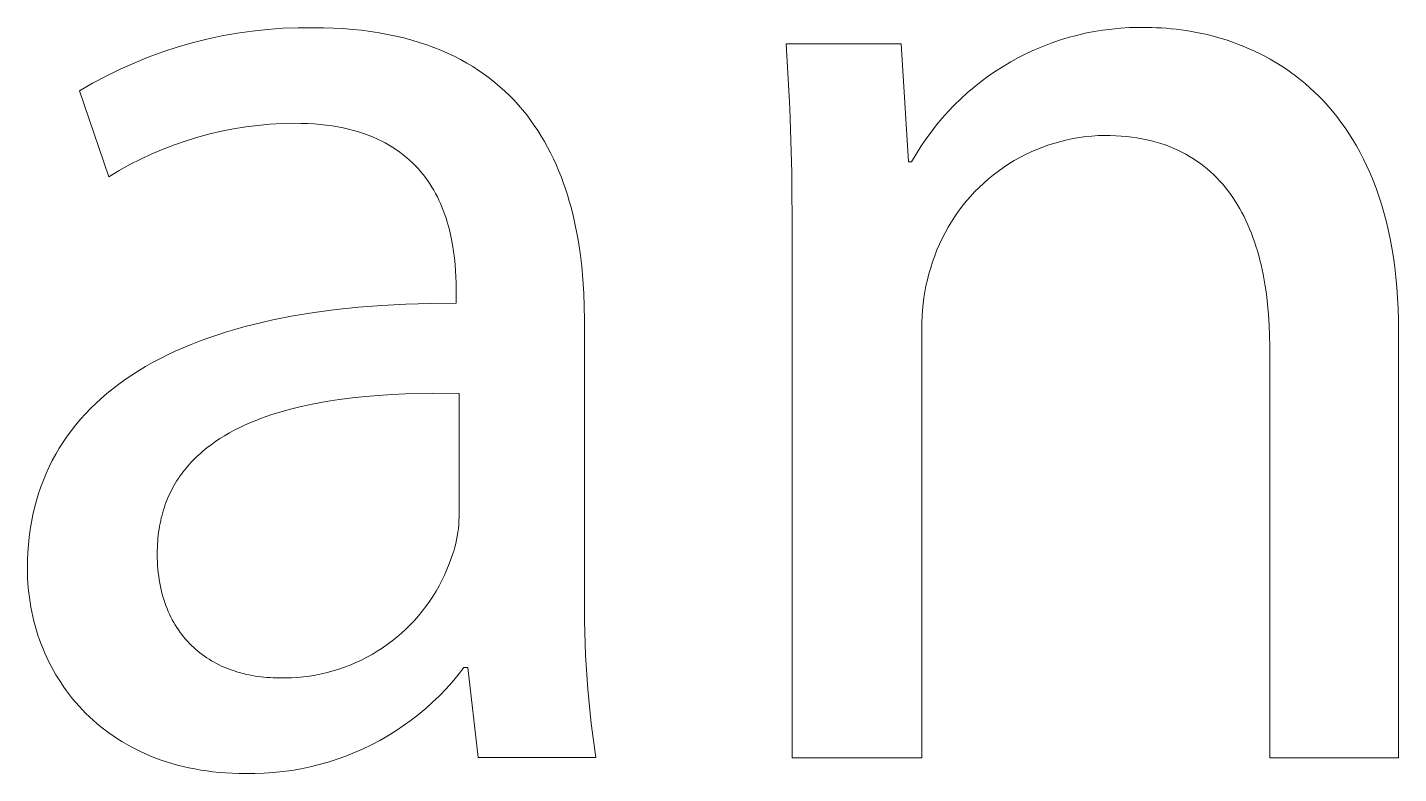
# Model space of a CAD drawing. Header units: millimetres. Extents: x -1480 to 5249, y -840 to 3860.
# Drawn here: x 3954.3 to 4017, y -728.4 to -694.3 of the extents above; entities that cross this region are included whole.
import ezdxf

# ---------------------------------------------------------------- set-up
doc = ezdxf.new("R2010")
doc.units = ezdxf.units.MM
doc.header["$MEASUREMENT"] = 0
doc.layers.add('Domyślny', color=7, linetype='Continuous', true_color=0x000000)

msp = doc.modelspace()

# ---------------------------------------------------------------- linework, layer by layer
at = {"layer": 'Domyślny', "color": 18, "lineweight": 15, "true_color": 0x000000}
for p, q in [((3962.52, -694.798), (3963.206, -694.65)), ((3963.206, -694.65), (3963.898, -694.527)), ((3963.898, -694.527), (3964.593, -694.427)), ((3964.593, -694.427), (3965.291, -694.351)), ((3965.291, -694.351), (3965.991, -694.3)), ((3965.991, -694.3), (3966.693, -694.273)), ((3966.693, -694.273), (3967.395, -694.271)), ((3967.395, -694.271), (3967.856, -694.276)), ((3967.856, -694.276), (3968.306, -694.29)), ((3968.306, -694.29), (3968.745, -694.315)), ((3968.745, -694.315), (3969.174, -694.349)), ((3969.174, -694.349), (3969.592, -694.392)), ((3969.592, -694.392), (3969.999, -694.444)), ((3969.999, -694.444), (3970.397, -694.506)), ((3970.397, -694.506), (3970.784, -694.576)), ((3970.784, -694.576), (3971.161, -694.655)), ((3971.161, -694.655), (3971.528, -694.742)), ((3971.528, -694.742), (3971.885, -694.838)), ((4001.51, -694.846), (4001.9, -694.727)), ((4001.9, -694.727), (4002.293, -694.621)), ((4002.293, -694.621), (4002.69, -694.528)), ((4002.69, -694.528), (4003.09, -694.449)), ((4003.09, -694.449), (4003.492, -694.384)), ((4003.492, -694.384), (4003.896, -694.332)), ((4003.896, -694.332), (4004.301, -694.295)), ((4004.301, -694.295), (4004.708, -694.27)), ((4004.708, -694.27), (4005.115, -694.26)), ((4005.115, -694.26), (4005.523, -694.264)), ((4005.523, -694.264), (4005.735, -694.266)), ((4005.735, -694.266), (4005.952, -694.272)), ((4005.952, -694.272), (4006.171, -694.282)), ((4006.171, -694.282), (4006.394, -694.297)), ((4006.394, -694.297), (4006.619, -694.316)), ((4006.619, -694.316), (4006.847, -694.34)), ((4006.847, -694.34), (4007.077, -694.369)), ((4007.077, -694.369), (4007.309, -694.402)), ((4007.309, -694.402), (4007.544, -694.441)), ((4007.544, -694.441), (4007.78, -694.484)), ((4007.78, -694.484), (4008.017, -694.533)), ((4008.017, -694.533), (4008.256, -694.588)), ((4008.256, -694.588), (4008.495, -694.648)), ((4008.495, -694.648), (4008.736, -694.713)), ((4008.736, -694.713), (4008.977, -694.784)), ((3959.837, -695.622), (3960.497, -695.382)), ((3960.497, -695.382), (3961.164, -695.164)), ((3961.164, -695.164), (3961.839, -694.969)), ((3961.839, -694.969), (3962.52, -694.798)), ((3971.885, -694.838), (3972.233, -694.942)), ((3972.233, -694.942), (3972.571, -695.054)), ((3972.571, -695.054), (3972.899, -695.174)), ((3972.899, -695.174), (3973.218, -695.302)), ((3973.218, -695.302), (3973.528, -695.437)), ((3989.173, -697.951), (3989.01, -695.003)), ((3989.01, -695.003), (3994.275, -695.003)), ((3994.275, -695.003), (3994.611, -700.403)), ((4000, -695.453), (4000.369, -695.282)), ((4000.369, -695.282), (4000.745, -695.124)), ((4000.745, -695.124), (4001.125, -694.978)), ((4001.125, -694.978), (4001.51, -694.846)), ((4008.977, -694.784), (4009.218, -694.862)), ((4009.218, -694.862), (4009.46, -694.945)), ((4009.46, -694.945), (4009.702, -695.035)), ((4009.702, -695.035), (4009.943, -695.131)), ((4009.943, -695.131), (4010.184, -695.233)), ((4010.184, -695.233), (4010.424, -695.342)), ((4010.424, -695.342), (4010.663, -695.458)), ((3958.545, -696.172), (3959.186, -695.886)), ((3959.186, -695.886), (3959.837, -695.622)), ((3973.528, -695.437), (3973.829, -695.58)), ((3973.829, -695.58), (3974.12, -695.729)), ((3974.12, -695.729), (3974.403, -695.886)), ((3974.403, -695.886), (3974.677, -696.05)), ((3998.928, -696.039), (3999.278, -695.832)), ((3999.278, -695.832), (3999.636, -695.636)), ((3999.636, -695.636), (4000, -695.453)), ((4010.663, -695.458), (4010.902, -695.58)), ((4010.902, -695.58), (4011.138, -695.71)), ((4011.138, -695.71), (4011.374, -695.847)), ((4011.374, -695.847), (4011.607, -695.991)), ((4011.607, -695.991), (4011.839, -696.142)), ((3957.294, -696.81), (3957.914, -696.48)), ((3957.914, -696.48), (3958.545, -696.172)), ((3974.677, -696.05), (3974.942, -696.22)), ((3974.942, -696.22), (3975.199, -696.398)), ((3975.199, -696.398), (3975.447, -696.581)), ((3975.447, -696.581), (3975.687, -696.771)), ((3997.922, -696.732), (3998.249, -696.489)), ((3998.249, -696.489), (3998.585, -696.259)), ((3998.585, -696.259), (3998.928, -696.039)), ((4011.839, -696.142), (4012.068, -696.301)), ((4012.068, -696.301), (4012.295, -696.467)), ((4012.295, -696.467), (4012.519, -696.642)), ((4012.519, -696.642), (4012.74, -696.824)), ((3956.685, -697.161), (3957.294, -696.81)), ((3958.03, -701.082), (3956.685, -697.161)), ((3975.687, -696.771), (3975.919, -696.967)), ((3975.919, -696.967), (3976.143, -697.168)), ((3976.143, -697.168), (3976.358, -697.376)), ((3996.991, -697.523), (3997.292, -697.249)), ((3997.292, -697.249), (3997.603, -696.985)), ((3997.603, -696.985), (3997.922, -696.732)), ((4012.74, -696.824), (4012.958, -697.014)), ((4012.958, -697.014), (4013.173, -697.213)), ((4013.173, -697.213), (4013.385, -697.419)), ((3976.358, -697.376), (3976.566, -697.589)), ((3976.566, -697.589), (3976.766, -697.807)), ((3976.766, -697.807), (3976.958, -698.031)), ((3996.418, -698.101), (3996.699, -697.807)), ((3996.699, -697.807), (3996.991, -697.523)), ((4013.385, -697.419), (4013.592, -697.634)), ((4013.592, -697.634), (4013.796, -697.858)), ((4013.796, -697.858), (4013.996, -698.09)), ((3976.958, -698.031), (3977.143, -698.26)), ((3977.143, -698.26), (3977.321, -698.494)), ((3977.321, -698.494), (3977.491, -698.733)), ((3989.263, -700.901), (3989.173, -697.951)), ((3995.885, -698.717), (3996.146, -698.405)), ((3996.146, -698.405), (3996.418, -698.101)), ((4013.996, -698.09), (4014.191, -698.332)), ((4014.191, -698.332), (4014.381, -698.582)), ((3962.646, -699.127), (3962.106, -699.272)), ((3963.191, -699), (3962.646, -699.127)), ((3963.74, -698.893), (3963.191, -699)), ((3964.292, -698.804), (3963.74, -698.893)), ((3964.847, -698.734), (3964.292, -698.804)), ((3965.404, -698.683), (3964.847, -698.734)), ((3965.962, -698.652), (3965.404, -698.683)), ((3966.521, -698.64), (3965.962, -698.652)), ((3966.829, -698.643), (3966.521, -698.64)), ((3967.128, -698.654), (3966.829, -698.643)), ((3967.419, -698.671), (3967.128, -698.654)), ((3967.701, -698.695), (3967.419, -698.671)), ((3967.975, -698.725), (3967.701, -698.695)), ((3968.241, -698.762), (3967.975, -698.725)), ((3968.499, -698.805), (3968.241, -698.762)), ((3968.75, -698.854), (3968.499, -698.805)), ((3968.992, -698.909), (3968.75, -698.854)), ((3969.227, -698.969), (3968.992, -698.909)), ((3969.455, -699.035), (3969.227, -698.969)), ((3969.675, -699.106), (3969.455, -699.035)), ((3969.888, -699.182), (3969.675, -699.106)), ((3977.491, -698.733), (3977.654, -698.976)), ((3977.654, -698.976), (3977.81, -699.224)), ((3995.395, -699.368), (3995.634, -699.039)), ((3995.634, -699.039), (3995.885, -698.717)), ((4014.381, -698.582), (4014.567, -698.841)), ((4014.567, -698.841), (4014.748, -699.11)), ((4014.748, -699.11), (4014.923, -699.388)), ((3961.043, -699.618), (3960.521, -699.818)), ((3961.572, -699.436), (3961.043, -699.618)), ((3962.106, -699.272), (3961.572, -699.436)), ((3970.093, -699.264), (3969.888, -699.182)), ((3970.292, -699.35), (3970.093, -699.264)), ((3970.484, -699.441), (3970.292, -699.35)), ((3970.669, -699.537), (3970.484, -699.441)), ((3970.848, -699.637), (3970.669, -699.537)), ((3971.019, -699.741), (3970.848, -699.637)), ((3971.185, -699.849), (3971.019, -699.741)), ((3977.81, -699.224), (3977.959, -699.476)), ((3977.959, -699.476), (3978.101, -699.732)), ((3978.101, -699.732), (3978.237, -699.992)), ((3994.95, -700.051), (3995.167, -699.706)), ((3995.167, -699.706), (3995.395, -699.368)), ((4000.745, -699.725), (4000.476, -699.831)), ((4001.018, -699.629), (4000.745, -699.725)), ((4001.293, -699.541), (4001.018, -699.629)), ((4001.572, -699.464), (4001.293, -699.541)), ((4001.853, -699.396), (4001.572, -699.464)), ((4002.136, -699.337), (4001.853, -699.396)), ((4002.421, -699.289), (4002.136, -699.337)), ((4002.708, -699.25), (4002.421, -699.289)), ((4002.996, -699.221), (4002.708, -699.25)), ((4003.284, -699.202), (4002.996, -699.221)), ((4003.573, -699.193), (4003.284, -699.202)), ((4003.832, -699.196), (4003.573, -699.193)), ((4004.086, -699.206), (4003.832, -699.196)), ((4004.334, -699.221), (4004.086, -699.206)), ((4004.577, -699.243), (4004.334, -699.221)), ((4004.816, -699.271), (4004.577, -699.243)), ((4005.049, -699.305), (4004.816, -699.271)), ((4005.277, -699.345), (4005.049, -699.305)), ((4005.499, -699.391), (4005.277, -699.345)), ((4005.717, -699.443), (4005.499, -699.391)), ((4005.93, -699.5), (4005.717, -699.443)), ((4006.139, -699.563), (4005.93, -699.5)), ((4006.342, -699.631), (4006.139, -699.563)), ((4006.54, -699.705), (4006.342, -699.631)), ((4006.734, -699.784), (4006.54, -699.705)), ((4006.923, -699.868), (4006.734, -699.784)), ((4014.923, -699.388), (4015.093, -699.675)), ((4015.093, -699.675), (4015.258, -699.972)), ((3959.498, -700.272), (3959, -700.525)), ((3960.006, -700.036), (3959.498, -700.272)), ((3960.521, -699.818), (3960.006, -700.036)), ((3971.344, -699.962), (3971.185, -699.849)), ((3971.497, -700.077), (3971.344, -699.962)), ((3971.644, -700.197), (3971.497, -700.077)), ((3971.785, -700.32), (3971.644, -700.197)), ((3971.92, -700.446), (3971.785, -700.32)), ((3978.237, -699.992), (3978.366, -700.256)), ((3978.366, -700.256), (3978.488, -700.524)), ((3994.611, -700.403), (3994.746, -700.403)), ((3994.746, -700.403), (3994.95, -700.051)), ((3999.441, -700.345), (3999.194, -700.496)), ((3999.693, -700.204), (3999.441, -700.345)), ((3999.95, -700.071), (3999.693, -700.204)), ((4000.211, -699.946), (3999.95, -700.071)), ((4000.476, -699.831), (4000.211, -699.946)), ((4007.107, -699.958), (4006.923, -699.868)), ((4007.286, -700.053), (4007.107, -699.958)), ((4007.461, -700.153), (4007.286, -700.053)), ((4007.631, -700.257), (4007.461, -700.153)), ((4007.797, -700.367), (4007.631, -700.257)), ((4007.958, -700.482), (4007.797, -700.367)), ((4015.258, -699.972), (4015.416, -700.279)), ((4015.416, -700.279), (4015.568, -700.595)), ((3958.51, -700.795), (3958.03, -701.082)), ((3959, -700.525), (3958.51, -700.795)), ((3972.05, -700.575), (3971.92, -700.446)), ((3972.174, -700.707), (3972.05, -700.575)), ((3972.292, -700.842), (3972.174, -700.707)), ((3972.405, -700.98), (3972.292, -700.842)), ((3972.513, -701.12), (3972.405, -700.98)), ((3978.488, -700.524), (3978.604, -700.795)), ((3978.604, -700.795), (3978.714, -701.07)), ((3989.279, -703.853), (3989.263, -700.901)), ((3998.486, -700.997), (3998.262, -701.18)), ((3998.716, -700.822), (3998.486, -700.997)), ((3998.952, -700.655), (3998.716, -700.822)), ((3999.194, -700.496), (3998.952, -700.655)), ((4008.114, -700.601), (4007.958, -700.482)), ((4008.266, -700.725), (4008.114, -700.601)), ((4008.414, -700.853), (4008.266, -700.725)), ((4008.557, -700.986), (4008.414, -700.853)), ((4008.696, -701.123), (4008.557, -700.986)), ((4015.568, -700.595), (4015.714, -700.922)), ((4015.714, -700.922), (4015.854, -701.259)), ((3972.616, -701.262), (3972.513, -701.12)), ((3972.714, -701.407), (3972.616, -701.262)), ((3972.807, -701.553), (3972.714, -701.407)), ((3972.895, -701.701), (3972.807, -701.553)), ((3978.714, -701.07), (3978.818, -701.347)), ((3978.818, -701.347), (3978.915, -701.628)), ((3978.915, -701.628), (3979.007, -701.912)), ((3997.833, -701.568), (3997.629, -701.773)), ((3998.044, -701.37), (3997.833, -701.568)), ((3998.262, -701.18), (3998.044, -701.37)), ((4008.831, -701.265), (4008.696, -701.123)), ((4008.961, -701.411), (4008.831, -701.265)), ((4009.087, -701.561), (4008.961, -701.411)), ((4009.209, -701.715), (4009.087, -701.561)), ((4015.854, -701.259), (4015.987, -701.606)), ((4015.987, -701.606), (4016.112, -701.963)), ((3972.978, -701.851), (3972.895, -701.701)), ((3973.057, -702.003), (3972.978, -701.851)), ((3973.132, -702.155), (3973.057, -702.003)), ((3973.202, -702.309), (3973.132, -702.155)), ((3979.007, -701.912), (3979.093, -702.198)), ((3979.093, -702.198), (3979.174, -702.487)), ((3997.243, -702.203), (3997.061, -702.428)), ((3997.433, -701.985), (3997.243, -702.203)), ((3997.629, -701.773), (3997.433, -701.985)), ((4009.327, -701.874), (4009.209, -701.715)), ((4009.441, -702.036), (4009.327, -701.874)), ((4009.55, -702.202), (4009.441, -702.036)), ((4009.656, -702.372), (4009.55, -702.202)), ((4016.112, -701.963), (4016.231, -702.331)), ((3973.268, -702.464), (3973.202, -702.309)), ((3973.33, -702.62), (3973.268, -702.464)), ((3973.389, -702.776), (3973.33, -702.62)), ((3973.443, -702.933), (3973.389, -702.776)), ((3973.494, -703.09), (3973.443, -702.933)), ((3979.174, -702.487), (3979.248, -702.778)), ((3979.248, -702.778), (3979.318, -703.071)), ((3996.722, -702.896), (3996.564, -703.138)), ((3996.887, -702.659), (3996.722, -702.896)), ((3997.061, -702.428), (3996.887, -702.659)), ((4009.757, -702.545), (4009.656, -702.372)), ((4009.855, -702.722), (4009.757, -702.545)), ((4009.948, -702.903), (4009.855, -702.722)), ((4010.038, -703.087), (4009.948, -702.903)), ((4016.231, -702.331), (4016.342, -702.71)), ((4016.342, -702.71), (4016.445, -703.099)), ((3973.541, -703.248), (3973.494, -703.09)), ((3973.584, -703.405), (3973.541, -703.248)), ((3973.625, -703.562), (3973.584, -703.405)), ((3979.318, -703.071), (3979.382, -703.366)), ((3979.382, -703.366), (3979.441, -703.663)), ((3996.415, -703.386), (3996.274, -703.639)), ((3996.564, -703.138), (3996.415, -703.386)), ((4010.124, -703.274), (4010.038, -703.087)), ((4010.206, -703.465), (4010.124, -703.274)), ((4010.284, -703.659), (4010.206, -703.465)), ((4016.445, -703.099), (4016.541, -703.499)), ((4016.541, -703.499), (4016.628, -703.911)), ((3973.662, -703.72), (3973.625, -703.562)), ((3973.696, -703.876), (3973.662, -703.72)), ((3973.755, -704.187), (3973.696, -703.876)), ((3973.803, -704.495), (3973.755, -704.187)), ((3979.441, -703.663), (3979.494, -703.962)), ((3979.494, -703.962), (3979.587, -704.565)), ((3989.279, -727.626), (3989.279, -703.853)), ((3996.019, -704.158), (3995.905, -704.424)), ((3996.142, -703.896), (3996.019, -704.158)), ((3996.274, -703.639), (3996.142, -703.896)), ((4010.358, -703.856), (4010.284, -703.659)), ((4010.429, -704.057), (4010.358, -703.856)), ((4010.496, -704.26), (4010.429, -704.057)), ((4016.628, -703.911), (4016.707, -704.333)), ((3973.841, -704.798), (3973.803, -704.495)), ((3973.87, -705.094), (3973.841, -704.798)), ((3979.587, -704.565), (3979.661, -705.172)), ((3995.801, -704.693), (3995.705, -704.966)), ((3995.905, -704.424), (3995.801, -704.693)), ((4010.56, -704.466), (4010.496, -704.26)), ((4010.62, -704.675), (4010.56, -704.466)), ((4010.676, -704.886), (4010.62, -704.675)), ((4016.707, -704.333), (4016.778, -704.767)), ((4016.778, -704.767), (4016.84, -705.213)), ((3973.891, -705.383), (3973.87, -705.094)), ((3973.905, -705.662), (3973.891, -705.383)), ((3979.661, -705.172), (3979.717, -705.783)), ((3995.619, -705.243), (3995.539, -705.513)), ((3995.705, -704.966), (3995.619, -705.243)), ((4010.729, -705.101), (4010.676, -704.886)), ((4010.778, -705.318), (4010.729, -705.101)), ((4010.824, -705.537), (4010.778, -705.318)), ((4016.84, -705.213), (4016.893, -705.67)), ((3973.913, -705.932), (3973.905, -705.662)), ((3973.915, -706.19), (3973.913, -705.932)), ((3979.717, -705.783), (3979.756, -706.396)), ((3995.404, -706.06), (3995.35, -706.337)), ((3995.467, -705.785), (3995.404, -706.06)), ((3995.539, -705.513), (3995.467, -705.785)), ((4010.905, -705.983), (4010.824, -705.537)), ((4010.973, -706.438), (4010.905, -705.983)), ((4016.893, -705.67), (4016.937, -706.138)), ((3973.915, -706.862), (3973.915, -706.19)), ((3979.756, -706.396), (3979.778, -707.01)), ((3995.305, -706.615), (3995.269, -706.895)), ((3995.35, -706.337), (3995.305, -706.615)), ((4011.028, -706.902), (4010.973, -706.438)), ((4016.937, -706.138), (4016.971, -706.619)), ((4016.971, -706.619), (4016.996, -707.111)), ((3966.468, -707.44), (3967.43, -707.282)), ((3967.43, -707.282), (3968.427, -707.149)), ((3968.427, -707.149), (3969.458, -707.041)), ((3969.458, -707.041), (3970.522, -706.959)), ((3970.522, -706.959), (3971.62, -706.901)), ((3971.62, -706.901), (3972.751, -706.869)), ((3972.751, -706.869), (3973.915, -706.862)), ((3979.778, -707.01), (3979.785, -707.624)), ((3995.243, -707.176), (3995.225, -707.457)), ((3995.269, -706.895), (3995.243, -707.176)), ((4011.071, -707.373), (4011.028, -706.902)), ((4016.996, -707.111), (4017.011, -707.616)), ((3963.789, -708.06), (3964.213, -707.941)), ((3964.213, -707.941), (3964.647, -707.829)), ((3964.647, -707.829), (3965.54, -707.622)), ((3965.54, -707.622), (3966.468, -707.44)), ((3979.785, -707.624), (3979.785, -719.813)), ((3995.225, -707.457), (3995.216, -707.739)), ((3995.216, -707.739), (3995.216, -708.021)), ((4011.1, -707.851), (4011.071, -707.373)), ((4011.118, -708.336), (4011.1, -707.851)), ((4017.011, -707.616), (4017.016, -708.133)), ((3962.179, -708.595), (3962.568, -708.452)), ((3962.568, -708.452), (3962.966, -708.315)), ((3962.966, -708.315), (3963.373, -708.185)), ((3963.373, -708.185), (3963.789, -708.06)), ((3995.216, -708.021), (3995.216, -727.626)), ((4011.124, -708.827), (4011.118, -708.336)), ((4017.016, -708.133), (4017.016, -727.626)), ((3960.712, -709.225), (3961.065, -709.058)), ((3961.065, -709.058), (3961.427, -708.898)), ((3961.427, -708.898), (3961.798, -708.743)), ((3961.798, -708.743), (3962.179, -708.595)), ((4011.124, -727.626), (4011.124, -708.827)), ((3959.391, -709.949), (3959.707, -709.759)), ((3959.707, -709.759), (3960.033, -709.575)), ((3960.033, -709.575), (3960.368, -709.397)), ((3960.368, -709.397), (3960.712, -709.225)), ((3958.497, -710.553), (3958.786, -710.346)), ((3958.786, -710.346), (3959.084, -710.144)), ((3959.084, -710.144), (3959.391, -709.949)), ((3957.687, -711.209), (3957.947, -710.985)), ((3957.947, -710.985), (3958.217, -710.766)), ((3958.217, -710.766), (3958.497, -710.553)), ((3970.371, -711.07), (3969.764, -711.121)), ((3970.983, -711.03), (3970.371, -711.07)), ((3971.598, -711.002), (3970.983, -711.03)), ((3972.828, -710.976), (3971.598, -711.002)), ((3974.05, -710.985), (3972.828, -710.976)), ((3974.05, -716.631), (3974.05, -710.985)), ((3956.961, -711.916), (3957.193, -711.675)), ((3957.193, -711.675), (3957.435, -711.439)), ((3957.435, -711.439), (3957.687, -711.209)), ((3966.837, -711.578), (3966.285, -711.715)), ((3967.403, -711.457), (3966.837, -711.578)), ((3967.979, -711.352), (3967.403, -711.457)), ((3968.566, -711.261), (3967.979, -711.352)), ((3969.161, -711.185), (3968.566, -711.261)), ((3969.764, -711.121), (3969.161, -711.185)), ((3956.525, -712.416), (3956.738, -712.163)), ((3956.738, -712.163), (3956.961, -711.916)), ((3964.475, -712.33), (3964.235, -712.437)), ((3964.721, -712.229), (3964.475, -712.33)), ((3964.971, -712.132), (3964.721, -712.229)), ((3965.225, -712.039), (3964.971, -712.132)), ((3965.484, -711.952), (3965.225, -712.039)), ((3965.747, -711.868), (3965.484, -711.952)), ((3966.014, -711.789), (3965.747, -711.868)), ((3966.285, -711.715), (3966.014, -711.789)), ((3955.943, -713.207), (3956.127, -712.938)), ((3956.127, -712.938), (3956.321, -712.674)), ((3956.321, -712.674), (3956.525, -712.416)), ((3963.327, -712.912), (3963.114, -713.044)), ((3963.546, -712.786), (3963.327, -712.912)), ((3963.77, -712.664), (3963.546, -712.786)), ((3964, -712.548), (3963.77, -712.664)), ((3964.235, -712.437), (3964, -712.548)), ((3955.603, -713.763), (3955.768, -713.482)), ((3955.768, -713.482), (3955.943, -713.207)), ((3962.418, -713.548), (3962.325, -713.626)), ((3962.513, -713.472), (3962.418, -713.548)), ((3962.707, -713.324), (3962.513, -713.472)), ((3962.908, -713.181), (3962.707, -713.324)), ((3963.114, -713.044), (3962.908, -713.181)), ((3955.302, -714.34), (3955.448, -714.049)), ((3955.448, -714.049), (3955.603, -713.763)), ((3961.724, -714.21), (3961.645, -714.299)), ((3961.805, -714.122), (3961.724, -714.21)), ((3961.887, -714.036), (3961.805, -714.122)), ((3961.971, -713.951), (3961.887, -714.036)), ((3962.057, -713.867), (3961.971, -713.951)), ((3962.145, -713.785), (3962.057, -713.867)), ((3962.234, -713.705), (3962.145, -713.785)), ((3962.325, -713.626), (3962.234, -713.705)), ((3955.041, -714.939), (3955.167, -714.637)), ((3955.167, -714.637), (3955.302, -714.34)), ((3961.281, -714.769), (3961.214, -714.867)), ((3961.35, -714.672), (3961.281, -714.769)), ((3961.421, -714.576), (3961.35, -714.672)), ((3961.494, -714.482), (3961.421, -714.576)), ((3961.569, -714.39), (3961.494, -714.482)), ((3961.645, -714.299), (3961.569, -714.39)), ((3954.819, -715.56), (3954.925, -715.247)), ((3954.925, -715.247), (3955.041, -714.939)), ((3960.91, -715.384), (3960.856, -715.493)), ((3960.967, -715.278), (3960.91, -715.384)), ((3961.025, -715.173), (3960.967, -715.278)), ((3961.086, -715.069), (3961.025, -715.173)), ((3961.149, -714.968), (3961.086, -715.069)), ((3961.214, -714.867), (3961.149, -714.968)), ((3954.636, -716.202), (3954.723, -715.878)), ((3954.723, -715.878), (3954.819, -715.56)), ((3960.616, -716.059), (3960.575, -716.177)), ((3960.66, -715.942), (3960.616, -716.059)), ((3960.705, -715.827), (3960.66, -715.942)), ((3960.753, -715.714), (3960.705, -715.827)), ((3960.803, -715.602), (3960.753, -715.714)), ((3960.856, -715.493), (3960.803, -715.602)), ((3954.494, -716.866), (3954.56, -716.531)), ((3954.56, -716.531), (3954.636, -716.202)), ((3960.434, -716.668), (3960.405, -716.795)), ((3960.466, -716.543), (3960.434, -716.668)), ((3960.5, -716.419), (3960.466, -716.543)), ((3960.537, -716.297), (3960.5, -716.419)), ((3960.575, -716.177), (3960.537, -716.297)), ((3974.045, -716.806), (3974.05, -716.631)), ((3954.392, -717.551), (3954.438, -717.206)), ((3954.438, -717.206), (3954.494, -716.866)), ((3960.312, -717.321), (3960.295, -717.457)), ((3960.332, -717.187), (3960.312, -717.321)), ((3960.354, -717.054), (3960.332, -717.187)), ((3960.378, -716.924), (3960.354, -717.054)), ((3960.405, -716.795), (3960.378, -716.924)), ((3973.969, -717.502), (3973.996, -717.329)), ((3973.996, -717.329), (3974.018, -717.155)), ((3974.018, -717.155), (3974.034, -716.981)), ((3974.034, -716.981), (3974.045, -716.806)), ((3954.331, -718.257), (3954.357, -717.901)), ((3954.357, -717.901), (3954.392, -717.551)), ((3960.26, -717.876), (3960.253, -718.019)), ((3960.269, -717.734), (3960.26, -717.876)), ((3960.281, -717.595), (3960.269, -717.734)), ((3960.295, -717.457), (3960.281, -717.595)), ((3973.854, -718.014), (3973.898, -717.845)), ((3973.898, -717.845), (3973.936, -717.674)), ((3973.936, -717.674), (3973.969, -717.502)), ((3954.316, -718.618), (3954.331, -718.257)), ((3960.249, -718.164), (3960.248, -718.312)), ((3960.248, -718.312), (3960.25, -718.49)), ((3960.253, -718.019), (3960.249, -718.164)), ((3960.25, -718.49), (3960.255, -718.665)), ((3973.597, -718.774), (3973.691, -718.513)), ((3973.691, -718.513), (3973.751, -718.349)), ((3973.751, -718.349), (3973.805, -718.182)), ((3973.805, -718.182), (3973.854, -718.014)), ((3954.31, -718.984), (3954.316, -718.618)), ((3954.313, -719.205), (3954.31, -718.984)), ((3954.32, -719.427), (3954.313, -719.205)), ((3960.255, -718.665), (3960.265, -718.837)), ((3960.265, -718.837), (3960.277, -719.007)), ((3960.277, -719.007), (3960.294, -719.173)), ((3960.294, -719.173), (3960.314, -719.337)), ((3973.382, -719.284), (3973.494, -719.031)), ((3973.494, -719.031), (3973.597, -718.774)), ((3954.333, -719.647), (3954.32, -719.427)), ((3954.35, -719.868), (3954.333, -719.647)), ((3960.314, -719.337), (3960.337, -719.497)), ((3960.337, -719.497), (3960.364, -719.655)), ((3960.364, -719.655), (3960.394, -719.81)), ((3960.394, -719.81), (3960.427, -719.962)), ((3972.996, -720.02), (3973.133, -719.779)), ((3973.133, -719.779), (3973.262, -719.534)), ((3973.262, -719.534), (3973.382, -719.284)), ((3979.785, -719.813), (3979.788, -721.377)), ((3954.372, -720.088), (3954.35, -719.868)), ((3954.4, -720.307), (3954.372, -720.088)), ((3954.432, -720.526), (3954.4, -720.307)), ((3960.427, -719.962), (3960.464, -720.111)), ((3960.464, -720.111), (3960.504, -720.257)), ((3960.504, -720.257), (3960.547, -720.401)), ((3960.547, -720.401), (3960.593, -720.541)), ((3972.536, -720.711), (3972.697, -720.486)), ((3972.697, -720.486), (3972.85, -720.255)), ((3972.85, -720.255), (3972.996, -720.02)), ((3954.469, -720.743), (3954.432, -720.526)), ((3954.511, -720.96), (3954.469, -720.743)), ((3954.558, -721.176), (3954.511, -720.96)), ((3960.593, -720.541), (3960.642, -720.679)), ((3960.642, -720.679), (3960.694, -720.814)), ((3960.694, -720.814), (3960.75, -720.946)), ((3960.75, -720.946), (3960.808, -721.075)), ((3960.808, -721.075), (3960.869, -721.201)), ((3972.191, -721.145), (3972.367, -720.931)), ((3972.367, -720.931), (3972.536, -720.711)), ((3954.609, -721.39), (3954.558, -721.176)), ((3954.666, -721.604), (3954.609, -721.39)), ((3954.728, -721.815), (3954.666, -721.604)), ((3960.869, -721.201), (3960.933, -721.324)), ((3960.933, -721.324), (3960.999, -721.444)), ((3960.999, -721.444), (3961.069, -721.562)), ((3961.069, -721.562), (3961.141, -721.677)), ((3961.141, -721.677), (3961.216, -721.789)), ((3971.62, -721.748), (3971.817, -721.554)), ((3971.817, -721.554), (3972.007, -721.352)), ((3972.007, -721.352), (3972.191, -721.145)), ((3979.788, -721.377), (3979.84, -722.941)), ((3954.794, -722.026), (3954.728, -721.815)), ((3954.866, -722.234), (3954.794, -722.026)), ((3954.942, -722.442), (3954.866, -722.234)), ((3961.216, -721.789), (3961.293, -721.898)), ((3961.293, -721.898), (3961.373, -722.004)), ((3961.373, -722.004), (3961.455, -722.108)), ((3961.455, -722.108), (3961.54, -722.208)), ((3961.54, -722.208), (3961.627, -722.306)), ((3961.627, -722.306), (3961.717, -722.401)), ((3970.768, -722.456), (3970.99, -722.29)), ((3970.99, -722.29), (3971.206, -722.117)), ((3971.206, -722.117), (3971.416, -721.936)), ((3971.416, -721.936), (3971.62, -721.748)), ((3955.023, -722.647), (3954.942, -722.442)), ((3955.109, -722.85), (3955.023, -722.647)), ((3955.2, -723.052), (3955.109, -722.85)), ((3961.717, -722.401), (3961.809, -722.493)), ((3961.809, -722.493), (3961.903, -722.583)), ((3961.903, -722.583), (3962, -722.669)), ((3962, -722.669), (3962.098, -722.753)), ((3962.098, -722.753), (3962.199, -722.834)), ((3962.199, -722.834), (3962.302, -722.912)), ((3962.302, -722.912), (3962.406, -722.987)), ((3962.406, -722.987), (3962.513, -723.06)), ((3969.828, -723.04), (3970.07, -722.906)), ((3970.07, -722.906), (3970.308, -722.764)), ((3970.308, -722.764), (3970.541, -722.614)), ((3970.541, -722.614), (3970.768, -722.456)), ((3979.84, -722.941), (3979.943, -724.502)), ((3955.296, -723.251), (3955.2, -723.052)), ((3955.397, -723.448), (3955.296, -723.251)), ((3955.503, -723.642), (3955.397, -723.448)), ((3962.513, -723.06), (3962.622, -723.13)), ((3962.622, -723.13), (3962.732, -723.197)), ((3962.732, -723.197), (3962.845, -723.261)), ((3962.845, -723.261), (3962.959, -723.322)), ((3962.959, -723.322), (3963.075, -723.381)), ((3963.075, -723.381), (3963.193, -723.437)), ((3963.193, -723.437), (3963.312, -723.49)), ((3963.312, -723.49), (3963.433, -723.541)), ((3963.433, -723.541), (3963.555, -723.588)), ((3963.555, -723.588), (3963.679, -723.633)), ((3968.29, -723.663), (3968.555, -723.581)), ((3968.555, -723.581), (3968.816, -723.491)), ((3968.816, -723.491), (3969.075, -723.391)), ((3969.075, -723.391), (3969.33, -723.283)), ((3969.33, -723.283), (3969.581, -723.166)), ((3969.581, -723.166), (3969.828, -723.04)), ((3974.274, -723.51), (3974.01, -723.845)), ((3974.453, -723.51), (3974.274, -723.51)), ((3974.923, -727.61), (3974.453, -723.51)), ((3955.613, -723.835), (3955.503, -723.642)), ((3955.728, -724.025), (3955.613, -723.835)), ((3955.849, -724.212), (3955.728, -724.025)), ((3955.974, -724.396), (3955.849, -724.212)), ((3963.679, -723.633), (3963.804, -723.675)), ((3963.804, -723.675), (3963.931, -723.715)), ((3963.931, -723.715), (3964.059, -723.751)), ((3964.059, -723.751), (3964.189, -723.785)), ((3964.189, -723.785), (3964.32, -723.817)), ((3964.32, -723.817), (3964.451, -723.845)), ((3964.451, -723.845), (3964.585, -723.871)), ((3964.585, -723.871), (3964.719, -723.894)), ((3964.719, -723.894), (3964.854, -723.914)), ((3964.854, -723.914), (3964.99, -723.932)), ((3964.99, -723.932), (3965.128, -723.946)), ((3965.128, -723.946), (3965.266, -723.959)), ((3965.266, -723.959), (3965.405, -723.968)), ((3965.405, -723.968), (3965.545, -723.975)), ((3965.545, -723.975), (3965.685, -723.979)), ((3965.685, -723.979), (3965.827, -723.98)), ((3965.827, -723.98), (3966.104, -723.983)), ((3966.104, -723.983), (3966.381, -723.976)), ((3966.381, -723.976), (3966.657, -723.959)), ((3966.657, -723.959), (3966.933, -723.933)), ((3966.933, -723.933), (3967.208, -723.898)), ((3967.208, -723.898), (3967.481, -723.853)), ((3967.481, -723.853), (3967.753, -723.799)), ((3967.753, -723.799), (3968.023, -723.736)), ((3968.023, -723.736), (3968.29, -723.663)), ((3973.734, -724.171), (3973.448, -724.487)), ((3974.01, -723.845), (3973.734, -724.171)), ((3956.103, -724.578), (3955.974, -724.396)), ((3956.238, -724.756), (3956.103, -724.578)), ((3956.378, -724.932), (3956.238, -724.756)), ((3973.15, -724.793), (3972.842, -725.089)), ((3973.448, -724.487), (3973.15, -724.793)), ((3979.943, -724.502), (3980.097, -726.059)), ((3956.522, -725.104), (3956.378, -724.932)), ((3956.671, -725.273), (3956.522, -725.104)), ((3956.826, -725.439), (3956.671, -725.273)), ((3956.984, -725.602), (3956.826, -725.439)), ((3972.524, -725.374), (3972.197, -725.647)), ((3972.842, -725.089), (3972.524, -725.374)), ((3957.148, -725.76), (3956.984, -725.602)), ((3957.317, -725.916), (3957.148, -725.76)), ((3957.49, -726.067), (3957.317, -725.916)), ((3957.668, -726.214), (3957.49, -726.067)), ((3971.86, -725.909), (3971.514, -726.158)), ((3972.197, -725.647), (3971.86, -725.909)), ((3980.097, -726.059), (3980.301, -727.61)), ((3957.851, -726.358), (3957.668, -726.214)), ((3958.039, -726.497), (3957.851, -726.358)), ((3958.231, -726.632), (3958.039, -726.497)), ((3958.429, -726.763), (3958.231, -726.632)), ((3970.796, -726.621), (3970.426, -726.834)), ((3971.159, -726.396), (3970.796, -726.621)), ((3971.514, -726.158), (3971.159, -726.396)), ((3958.631, -726.89), (3958.429, -726.763)), ((3958.838, -727.012), (3958.631, -726.89)), ((3959.05, -727.129), (3958.838, -727.012)), ((3959.266, -727.242), (3959.05, -727.129)), ((3959.487, -727.35), (3959.266, -727.242)), ((3959.713, -727.453), (3959.487, -727.35)), ((3969.665, -727.219), (3969.274, -727.391)), ((3970.049, -727.033), (3969.665, -727.219)), ((3970.426, -726.834), (3970.049, -727.033)), ((3959.944, -727.551), (3959.713, -727.453)), ((3960.18, -727.643), (3959.944, -727.551)), ((3960.42, -727.731), (3960.18, -727.643)), ((3960.665, -727.813), (3960.42, -727.731)), ((3960.915, -727.89), (3960.665, -727.813)), ((3961.169, -727.961), (3960.915, -727.89)), ((3961.429, -728.027), (3961.169, -727.961)), ((3967.66, -727.943), (3967.246, -728.045)), ((3968.07, -727.826), (3967.66, -727.943)), ((3968.477, -727.695), (3968.07, -727.826)), ((3968.878, -727.55), (3968.477, -727.695)), ((3969.274, -727.391), (3968.878, -727.55)), ((3980.301, -727.61), (3974.923, -727.61)), ((3995.216, -727.626), (3989.279, -727.626)), ((4017.016, -727.626), (4011.124, -727.626)), ((3961.693, -728.087), (3961.429, -728.027)), ((3961.961, -728.141), (3961.693, -728.087)), ((3962.235, -728.189), (3961.961, -728.141)), ((3962.513, -728.231), (3962.235, -728.189)), ((3962.796, -728.266), (3962.513, -728.231)), ((3963.083, -728.296), (3962.796, -728.266)), ((3963.376, -728.319), (3963.083, -728.296)), ((3963.673, -728.336), (3963.376, -728.319)), ((3963.974, -728.346), (3963.673, -728.336)), ((3964.281, -728.349), (3963.974, -728.346)), ((3964.708, -728.35), (3964.281, -728.349)), ((3965.134, -728.336), (3964.708, -728.35)), ((3965.56, -728.307), (3965.134, -728.336)), ((3965.985, -728.264), (3965.56, -728.307)), ((3966.407, -728.205), (3965.985, -728.264)), ((3966.828, -728.132), (3966.407, -728.205)), ((3967.246, -728.045), (3966.828, -728.132))]:
    msp.add_line(p, q, dxfattribs=at)

doc.saveas('drawing.dxf')
